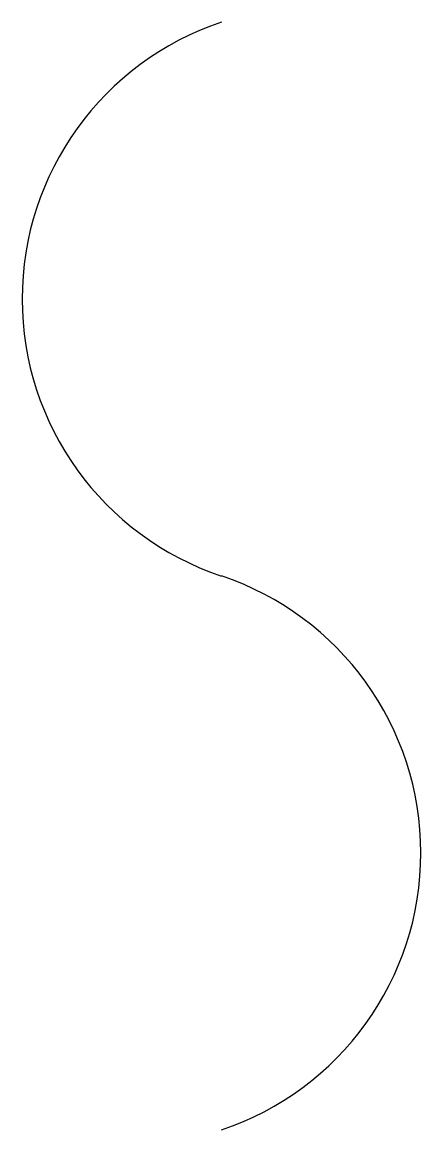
# Model space of a CAD drawing. Extents: x -0.54 to 0.54, y -1.5 to 1.5.
import ezdxf

# ---------------------------------------------------------------- set-up
doc = ezdxf.new("R2010")
doc.units = 0
doc.header["$MEASUREMENT"] = 0

msp = doc.modelspace()

# ---------------------------------------------------------------- linework, layer by layer
for centre, start, end in [((0.25, 0.75), 108.4349, 251.5651), ((-0.25, -0.75), 288.4349, 71.5651)]:
    msp.add_arc(centre, 0.7906, start, end)

doc.saveas('drawing.dxf')
